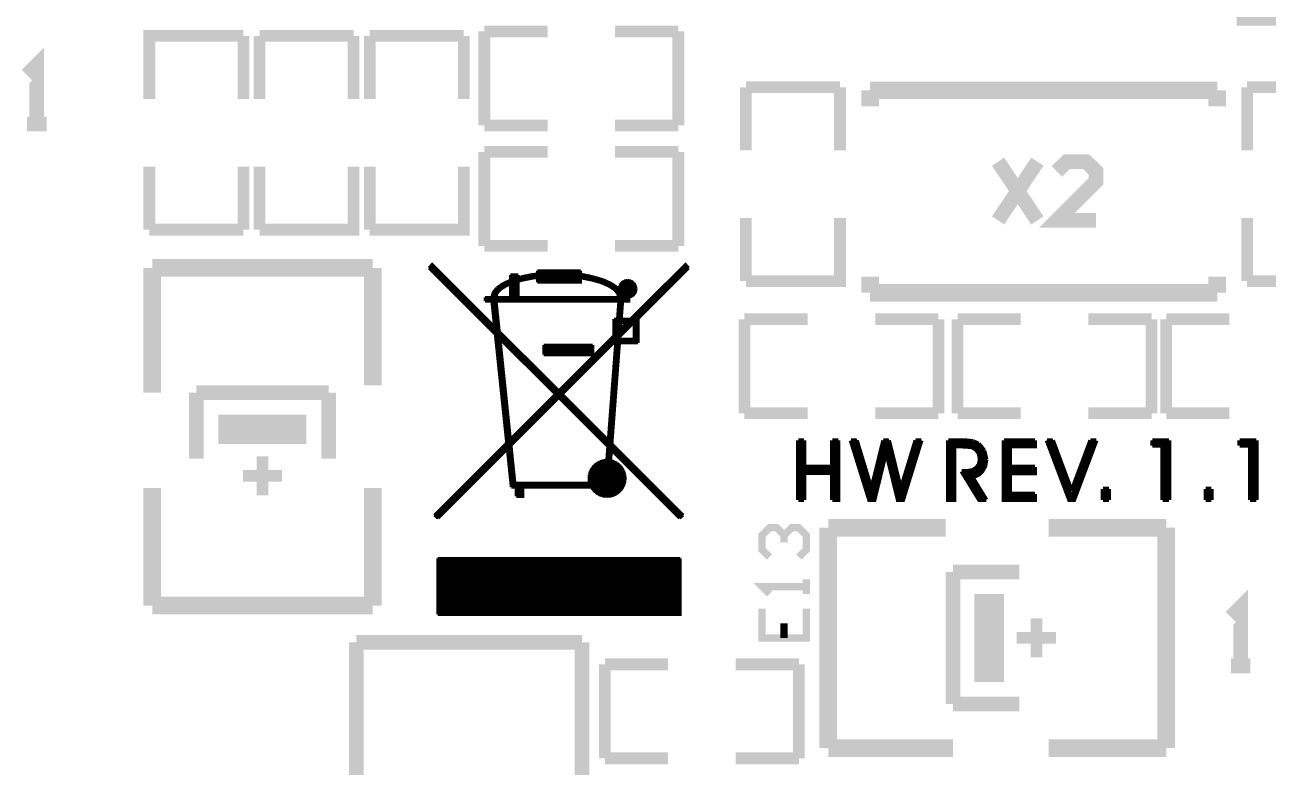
# Model space of a CAD drawing. Extents: x -0.81 to 1.58, y -0.19 to 3.
# Drawn here: x 0.213 to 1.059, y 1.047 to 1.553 of the extents above; entities that cross this region are included whole.
import ezdxf

# ---------------------------------------------------------------- set-up
doc = ezdxf.new("R2010")
doc.units = 0
doc.layers.get('0').update_dxf_attribs({"linetype": 'CONTINUOUS'})
doc.layers.add('MIKROMEDIAFORPIC32_V110_GTO', color=11, linetype='CONTINUOUS')

# ---------------------------------------------------------------- blocks, each defined once
blk = doc.blocks.new('RECTANGLE_74')
blk.add_solid([(0.03, 0.01), (0.03, -0.01), (-0.03, 0.01), (-0.03, -0.01)])
blk = doc.blocks.new('RECTANGLE_75')
blk.add_solid([(0.01, 0.03), (0.01, -0.03), (-0.01, 0.03), (-0.01, -0.03)])

msp = doc.modelspace()

# ---------------------------------------------------------------- linework, layer by layer
at = {"layer": 'MIKROMEDIAFORPIC32_V110_GTO'}
for points, const_width in [([(1.0379, 1.557), (1.0879, 1.557)], 0.01), ([(0.298, 1.502), (0.298, 1.545), (0.362, 1.545)], 0.008), ([(0.362, 1.502), (0.362, 1.545)], 0.008), ([(0.373, 1.545), (0.437, 1.545)], 0.008), ([(0.373, 1.502), (0.373, 1.545)], 0.008), ([(0.437, 1.502), (0.437, 1.545)], 0.008), ([(0.448, 1.545), (0.512, 1.545)], 0.008), ([(0.448, 1.502), (0.448, 1.545)], 0.008), ([(0.512, 1.502), (0.512, 1.545)], 0.008), ([(0.526, 1.484), (0.526, 1.548)], 0.008), ([(0.526, 1.548), (0.569, 1.548)], 0.008), ([(0.615, 1.548), (0.658, 1.548)], 0.008), ([(0.658, 1.484), (0.658, 1.548)], 0.008), ([(0.2147, 1.485), (0.2281, 1.485), (0.2214, 1.485), (0.2214, 1.525), (0.2147, 1.5183)], 0.01), ([(0.704, 1.51), (0.768, 1.51)], 0.008), ([(0.704, 1.467), (0.704, 1.51)], 0.008), ([(0.768, 1.467), (0.768, 1.51)], 0.008), ([(0.7885, 1.5079), (1.0247, 1.5079)], 0.012), ([(0.7885, 1.497), (0.7885, 1.5079)], 0.012), ([(1.0247, 1.497), (1.0247, 1.5079)], 0.012), ([(1.045, 1.51), (1.109, 1.51)], 0.008), ([(1.045, 1.467), (1.045, 1.51)], 0.008), ([(0.526, 1.484), (0.569, 1.484)], 0.008), ([(0.615, 1.484), (0.658, 1.484)], 0.008), ([(0.526, 1.466), (0.569, 1.466)], 0.008), ([(0.526, 1.402), (0.526, 1.466)], 0.008), ([(0.615, 1.466), (0.658, 1.466)], 0.008), ([(0.658, 1.402), (0.658, 1.466)], 0.008), ([(0.8756, 1.4593), (0.9023, 1.4193)], 0.01), ([(0.9023, 1.4593), (0.8756, 1.4193)], 0.01), ([(0.9423, 1.4193), (0.9156, 1.4193), (0.9423, 1.446), (0.9423, 1.4527), (0.9356, 1.4593), (0.9223, 1.4593), (0.9156, 1.4527)], 0.01), ([(0.298, 1.413), (0.298, 1.456)], 0.008), ([(0.362, 1.413), (0.362, 1.456)], 0.008), ([(0.373, 1.413), (0.437, 1.413), (0.437, 1.456)], 0.008), ([(0.373, 1.413), (0.373, 1.456)], 0.008), ([(0.448, 1.413), (0.512, 1.413), (0.512, 1.456)], 0.008), ([(0.448, 1.413), (0.448, 1.456)], 0.008), ([(0.704, 1.378), (0.768, 1.378), (0.768, 1.421)], 0.008), ([(0.704, 1.378), (0.704, 1.421)], 0.008), ([(1.045, 1.378), (1.109, 1.378), (1.109, 1.421)], 0.008), ([(1.045, 1.378), (1.045, 1.421)], 0.008), ([(0.298, 1.413), (0.362, 1.413)], 0.008), ([(0.526, 1.402), (0.569, 1.402)], 0.008), ([(0.615, 1.402), (0.658, 1.402)], 0.008), ([(0.3, 1.387), (0.45, 1.387)], 0.012), ([(0.3, 1.302), (0.3, 1.387)], 0.012), ([(0.45, 1.307), (0.45, 1.387)], 0.012), ([(0.4883, 1.3869), (0.4905, 1.3894), (0.6613, 1.2186)], 0.002), ([(0.4883, 1.3869), (0.6588, 1.2165)], 0.002), ([(0.4892, 1.388), (0.492, 1.388)], 0.002), ([(0.492, 1.2186), (0.6628, 1.3894), (0.665, 1.3869)], 0.002), ([(0.4945, 1.2165), (0.665, 1.3869)], 0.002), ([(0.6613, 1.388), (0.664, 1.388)], 0.002), ([(0.4893, 1.386), (0.494, 1.386)], 0.002), ([(0.4913, 1.384), (0.496, 1.384)], 0.002), ([(0.4933, 1.382), (0.498, 1.382)], 0.002), ([(0.4953, 1.38), (0.5, 1.38)], 0.002), ([(0.5386, 1.3763), (0.5441, 1.3788)], 0.002), ([(0.5437, 1.3669), (0.5437, 1.3822)], 0.002), ([(0.5437, 1.3669), (0.549, 1.3669), (0.549, 1.3822)], 0.002), ([(0.5437, 1.3822), (0.549, 1.3822)], 0.002), ([(0.5437, 1.3815), (0.549, 1.3815)], 0.002), ([(0.5437, 1.3795), (0.549, 1.3795)], 0.002), ([(0.5441, 1.3788), (0.5507, 1.3808)], 0.002), ([(0.546, 1.3795), (0.5557, 1.3795)], 0.002), ([(0.546, 1.377), (0.5522, 1.3787)], 0.002), ([(0.5507, 1.3808), (0.5582, 1.3824)], 0.002), ([(0.5522, 1.3787), (0.5593, 1.3801)], 0.002), ([(0.5533, 1.3815), (0.5979, 1.3815)], 0.002), ([(0.5582, 1.3824), (0.5666, 1.3834)], 0.002), ([(0.5593, 1.3801), (0.5672, 1.3809)], 0.002), ([(0.5621, 1.3772), (0.5621, 1.3851)], 0.002), ([(0.5621, 1.3772), (0.5915, 1.3772), (0.5915, 1.3851)], 0.002), ([(0.5621, 1.3851), (0.5915, 1.3851)], 0.002), ([(0.5621, 1.3841), (0.5915, 1.3841)], 0.002), ([(0.5621, 1.3821), (0.5915, 1.3821)], 0.002), ([(0.5621, 1.3801), (0.5915, 1.3801)], 0.002), ([(0.5621, 1.3781), (0.5915, 1.3781)], 0.002), ([(0.5666, 1.3834), (0.5756, 1.3837)], 0.002), ([(0.5672, 1.3809), (0.5756, 1.3812)], 0.002), ([(0.5679, 1.3835), (0.5833, 1.3835)], 0.002), ([(0.5756, 1.3837), (0.5846, 1.3834)], 0.002), ([(0.5756, 1.3812), (0.5841, 1.3809)], 0.002), ([(0.5841, 1.3809), (0.5919, 1.3801)], 0.002), ([(0.5846, 1.3834), (0.593, 1.3824)], 0.002), ([(0.5919, 1.3801), (0.599, 1.3787)], 0.002), ([(0.593, 1.3824), (0.6005, 1.3808)], 0.002), ([(0.5955, 1.3795), (0.6052, 1.3795)], 0.002), ([(0.599, 1.3787), (0.6052, 1.377)], 0.002), ([(0.6005, 1.3808), (0.6071, 1.3788)], 0.002), ([(0.6071, 1.3788), (0.6126, 1.3763)], 0.002), ([(0.6194, 1.3768), (0.6212, 1.3781)], 0.002), ([(0.6212, 1.3781), (0.6235, 1.3785)], 0.002), ([(0.6235, 1.3785), (0.6257, 1.3781)], 0.002), ([(0.6257, 1.3781), (0.6276, 1.3768)], 0.002), ([(0.6533, 1.38), (0.658, 1.38)], 0.002), ([(0.6553, 1.382), (0.66, 1.382)], 0.002), ([(0.6573, 1.384), (0.662, 1.384)], 0.002), ([(0.6593, 1.386), (0.664, 1.386)], 0.002), ([(0.7885, 1.3701), (0.7885, 1.381)], 0.012), ([(1.0247, 1.381), (1.0247, 1.3701)], 0.012), ([(0.4973, 1.378), (0.502, 1.378)], 0.002), ([(0.4993, 1.376), (0.504, 1.376)], 0.002), ([(0.5013, 1.374), (0.506, 1.374)], 0.002), ([(0.5033, 1.372), (0.508, 1.372)], 0.002), ([(0.5053, 1.37), (0.51, 1.37)], 0.002), ([(0.531, 1.3668), (0.5319, 1.3702)], 0.002), ([(0.5319, 1.3702), (0.5345, 1.3734)], 0.002), ([(0.5327, 1.3715), (0.536, 1.3715)], 0.002), ([(0.5338, 1.3668), (0.5346, 1.3697)], 0.002), ([(0.5345, 1.3734), (0.5386, 1.3763)], 0.002), ([(0.5346, 1.3735), (0.5385, 1.3735)], 0.002), ([(0.5346, 1.3697), (0.5371, 1.3724)], 0.002), ([(0.5371, 1.3724), (0.5409, 1.3748)], 0.002), ([(0.5373, 1.3755), (0.5422, 1.3755)], 0.002), ([(0.5409, 1.3748), (0.546, 1.377)], 0.002), ([(0.541, 1.3775), (0.5475, 1.3775)], 0.002), ([(0.5437, 1.3775), (0.549, 1.3775)], 0.002), ([(0.5437, 1.3755), (0.549, 1.3755)], 0.002), ([(0.5437, 1.3735), (0.549, 1.3735)], 0.002), ([(0.5437, 1.3715), (0.549, 1.3715)], 0.002), ([(0.6038, 1.3775), (0.6102, 1.3775)], 0.002), ([(0.6052, 1.377), (0.6103, 1.3748)], 0.002), ([(0.6091, 1.3755), (0.6139, 1.3755)], 0.002), ([(0.6103, 1.3748), (0.6142, 1.3724)], 0.002), ([(0.6126, 1.3763), (0.6167, 1.3734)], 0.002), ([(0.6127, 1.3735), (0.6166, 1.3735)], 0.002), ([(0.6142, 1.3724), (0.6166, 1.3697)], 0.002), ([(0.6153, 1.3715), (0.6185, 1.3715)], 0.002), ([(0.6166, 1.3697), (0.6175, 1.3668)], 0.002), ([(0.6167, 1.3734), (0.6193, 1.3702)], 0.002), ([(0.6177, 1.3727), (0.6181, 1.375)], 0.002), ([(0.6177, 1.3735), (0.6292, 1.3735)], 0.002), ([(0.6177, 1.3727), (0.6181, 1.3704), (0.6194, 1.3686), (0.6212, 1.3674), (0.6235, 1.3669), (0.6257, 1.3674), (0.6276, 1.3686), (0.6288, 1.3704), (0.6293, 1.3727)], 0.002), ([(0.6178, 1.3715), (0.6291, 1.3715)], 0.002), ([(0.6181, 1.375), (0.6194, 1.3768)], 0.002), ([(0.6184, 1.3755), (0.6286, 1.3755)], 0.002), ([(0.6193, 1.3702), (0.6202, 1.3668)], 0.002), ([(0.6202, 1.3775), (0.6267, 1.3775)], 0.002), ([(0.6276, 1.3768), (0.6288, 1.375)], 0.002), ([(0.6288, 1.375), (0.6293, 1.3727)], 0.002), ([(0.6433, 1.37), (0.648, 1.37)], 0.002), ([(0.6453, 1.372), (0.65, 1.372)], 0.002), ([(0.6473, 1.374), (0.652, 1.374)], 0.002), ([(0.6493, 1.376), (0.654, 1.376)], 0.002), ([(0.6513, 1.378), (0.656, 1.378)], 0.002), ([(0.7885, 1.3701), (1.0247, 1.3701)], 0.012), ([(0.5073, 1.368), (0.512, 1.368)], 0.002), ([(0.5093, 1.366), (0.514, 1.366)], 0.002), ([(0.5113, 1.364), (0.516, 1.364)], 0.002), ([(0.5133, 1.362), (0.518, 1.362)], 0.002), ([(0.5265, 1.3644), (0.5265, 1.3669)], 0.002), ([(0.5265, 1.3644), (0.6244, 1.3644), (0.6244, 1.3669)], 0.002), ([(0.5265, 1.3669), (0.6244, 1.3669)], 0.002), ([(0.5265, 1.3662), (0.6244, 1.3662)], 0.002), ([(0.5308, 1.3669), (0.6203, 1.3669)], 0.002), ([(0.5308, 1.3669), (0.5443, 1.2377)], 0.002), ([(0.531, 1.3675), (0.5338, 1.3675)], 0.002), ([(0.531, 1.3668), (0.5756, 1.3668)], 0.002), ([(0.531, 1.3649), (0.6202, 1.3649)], 0.002), ([(0.5313, 1.3629), (0.5341, 1.3629)], 0.002), ([(0.5315, 1.3695), (0.5345, 1.3695)], 0.002), ([(0.5338, 1.3668), (0.5756, 1.3668)], 0.002), ([(0.534, 1.3644), (0.6175, 1.3644)], 0.002), ([(0.534, 1.3644), (0.5468, 1.2405)], 0.002), ([(0.5437, 1.3695), (0.549, 1.3695)], 0.002), ([(0.5437, 1.3675), (0.549, 1.3675)], 0.002), ([(0.5468, 1.2405), (0.6081, 1.2405), (0.6175, 1.3644)], 0.002), ([(0.5756, 1.3668), (0.6175, 1.3668)], 0.002), ([(0.5756, 1.3668), (0.6202, 1.3668)], 0.002), ([(0.5805, 1.3669), (0.6203, 1.3669)], 0.002), ([(0.6106, 1.2377), (0.6203, 1.3669)], 0.002), ([(0.6168, 1.3695), (0.6197, 1.3695)], 0.002), ([(0.6174, 1.3675), (0.6202, 1.3675)], 0.002), ([(0.6174, 1.3629), (0.62, 1.3629)], 0.002), ([(0.6186, 1.3695), (0.6283, 1.3695)], 0.002), ([(0.6209, 1.3675), (0.626, 1.3675)], 0.002), ([(0.6353, 1.362), (0.64, 1.362)], 0.002), ([(0.6373, 1.364), (0.642, 1.364)], 0.002), ([(0.6393, 1.366), (0.644, 1.366)], 0.002), ([(0.6413, 1.368), (0.646, 1.368)], 0.002), ([(0.5153, 1.36), (0.52, 1.36)], 0.002), ([(0.5173, 1.358), (0.522, 1.358)], 0.002), ([(0.5193, 1.356), (0.524, 1.356)], 0.002), ([(0.5213, 1.354), (0.526, 1.354)], 0.002), ([(0.5315, 1.3609), (0.5343, 1.3609)], 0.002), ([(0.5317, 1.3589), (0.5345, 1.3589)], 0.002), ([(0.5319, 1.3569), (0.5347, 1.3569)], 0.002), ([(0.5321, 1.3549), (0.535, 1.3549)], 0.002), ([(0.5323, 1.3529), (0.5352, 1.3529)], 0.002), ([(0.6166, 1.3529), (0.6193, 1.3529)], 0.002), ([(0.6168, 1.3549), (0.6194, 1.3549)], 0.002), ([(0.6169, 1.3569), (0.6196, 1.3569)], 0.002), ([(0.6171, 1.3589), (0.6197, 1.3589)], 0.002), ([(0.6172, 1.3609), (0.6199, 1.3609)], 0.002), ([(0.6273, 1.354), (0.632, 1.354)], 0.002), ([(0.6293, 1.356), (0.634, 1.356)], 0.002), ([(0.6313, 1.358), (0.636, 1.358)], 0.002), ([(0.6333, 1.36), (0.638, 1.36)], 0.002), ([(0.703, 1.288), (0.703, 1.352)], 0.008), ([(0.703, 1.352), (0.746, 1.352)], 0.008), ([(0.792, 1.352), (0.835, 1.352)], 0.008), ([(0.835, 1.288), (0.835, 1.352)], 0.008), ([(0.848, 1.352), (0.891, 1.352)], 0.008), ([(0.848, 1.288), (0.848, 1.352)], 0.008), ([(0.937, 1.352), (0.98, 1.352)], 0.008), ([(0.98, 1.288), (0.98, 1.352)], 0.008), ([(0.99, 1.352), (1.033, 1.352)], 0.008), ([(0.99, 1.288), (0.99, 1.352)], 0.008), ([(0.5233, 1.352), (0.528, 1.352)], 0.002), ([(0.5253, 1.35), (0.53, 1.35)], 0.002), ([(0.5273, 1.348), (0.532, 1.348)], 0.002), ([(0.5293, 1.346), (0.534, 1.346)], 0.002), ([(0.5325, 1.3509), (0.5354, 1.3509)], 0.002), ([(0.5327, 1.3489), (0.5356, 1.3489)], 0.002), ([(0.5329, 1.3469), (0.5358, 1.3469)], 0.002), ([(0.5331, 1.3449), (0.536, 1.3449)], 0.002), ([(0.6141, 1.3522), (0.6306, 1.3522)], 0.002), ([(0.6141, 1.3359), (0.6141, 1.3522)], 0.002), ([(0.6141, 1.3515), (0.6306, 1.3515)], 0.002), ([(0.6141, 1.3495), (0.6169, 1.3495)], 0.002), ([(0.6141, 1.3475), (0.6169, 1.3475)], 0.002), ([(0.6141, 1.3455), (0.6169, 1.3455)], 0.002), ([(0.616, 1.3449), (0.6187, 1.3449)], 0.002), ([(0.6162, 1.3469), (0.6188, 1.3469)], 0.002), ([(0.6163, 1.3489), (0.619, 1.3489)], 0.002), ([(0.6165, 1.3509), (0.6191, 1.3509)], 0.002), ([(0.6169, 1.3497), (0.6278, 1.3497)], 0.002), ([(0.6169, 1.3384), (0.6169, 1.3497)], 0.002), ([(0.6193, 1.346), (0.624, 1.346)], 0.002), ([(0.6213, 1.348), (0.626, 1.348)], 0.002), ([(0.6233, 1.35), (0.628, 1.35)], 0.002), ([(0.6253, 1.352), (0.63, 1.352)], 0.002), ([(0.6278, 1.3384), (0.6278, 1.3497)], 0.002), ([(0.6278, 1.3495), (0.6306, 1.3495)], 0.002), ([(0.6278, 1.3475), (0.6306, 1.3475)], 0.002), ([(0.6278, 1.3455), (0.6306, 1.3455)], 0.002), ([(0.6306, 1.3359), (0.6306, 1.3522)], 0.002), ([(0.5313, 1.344), (0.536, 1.344)], 0.002), ([(0.5333, 1.3429), (0.5362, 1.3429)], 0.002), ([(0.5333, 1.342), (0.538, 1.342)], 0.002), ([(0.5335, 1.3409), (0.5364, 1.3409)], 0.002), ([(0.5338, 1.3389), (0.5366, 1.3389)], 0.002), ([(0.534, 1.3369), (0.5368, 1.3369)], 0.002), ([(0.5353, 1.34), (0.54, 1.34)], 0.002), ([(0.5373, 1.338), (0.542, 1.338)], 0.002), ([(0.5393, 1.336), (0.544, 1.336)], 0.002), ([(0.6093, 1.336), (0.614, 1.336)], 0.002), ([(0.6113, 1.338), (0.616, 1.338)], 0.002), ([(0.6133, 1.34), (0.618, 1.34)], 0.002), ([(0.6141, 1.3435), (0.6169, 1.3435)], 0.002), ([(0.6141, 1.3415), (0.6169, 1.3415)], 0.002), ([(0.6141, 1.3395), (0.6169, 1.3395)], 0.002), ([(0.6141, 1.3375), (0.6306, 1.3375)], 0.002), ([(0.6141, 1.3359), (0.6306, 1.3359)], 0.002), ([(0.6153, 1.342), (0.62, 1.342)], 0.002), ([(0.6154, 1.3369), (0.6181, 1.3369)], 0.002), ([(0.6156, 1.3389), (0.6182, 1.3389)], 0.002), ([(0.6157, 1.3409), (0.6184, 1.3409)], 0.002), ([(0.6159, 1.3429), (0.6185, 1.3429)], 0.002), ([(0.6169, 1.3384), (0.6278, 1.3384)], 0.002), ([(0.6173, 1.344), (0.622, 1.344)], 0.002), ([(0.6278, 1.3435), (0.6306, 1.3435)], 0.002), ([(0.6278, 1.3415), (0.6306, 1.3415)], 0.002), ([(0.6278, 1.3395), (0.6306, 1.3395)], 0.002), ([(0.5342, 1.3349), (0.537, 1.3349)], 0.002), ([(0.5344, 1.3329), (0.5372, 1.3329)], 0.002), ([(0.5346, 1.3309), (0.5374, 1.3309)], 0.002), ([(0.5348, 1.3289), (0.5376, 1.3289)], 0.002), ([(0.5413, 1.334), (0.546, 1.334)], 0.002), ([(0.5433, 1.332), (0.548, 1.332)], 0.002), ([(0.5453, 1.33), (0.55, 1.33)], 0.002), ([(0.5473, 1.328), (0.552, 1.328)], 0.002), ([(0.5664, 1.3278), (0.5664, 1.3345)], 0.002), ([(0.5664, 1.3278), (0.5998, 1.3278), (0.5998, 1.3345)], 0.002), ([(0.5664, 1.3345), (0.5998, 1.3345)], 0.002), ([(0.5664, 1.3329), (0.5998, 1.3329)], 0.002), ([(0.5664, 1.3309), (0.5998, 1.3309)], 0.002), ([(0.5664, 1.3289), (0.5998, 1.3289)], 0.002), ([(0.6013, 1.328), (0.606, 1.328)], 0.002), ([(0.6033, 1.33), (0.608, 1.33)], 0.002), ([(0.6053, 1.332), (0.61, 1.332)], 0.002), ([(0.6073, 1.334), (0.612, 1.334)], 0.002), ([(0.6148, 1.3289), (0.6175, 1.3289)], 0.002), ([(0.615, 1.3309), (0.6176, 1.3309)], 0.002), ([(0.6151, 1.3329), (0.6178, 1.3329)], 0.002), ([(0.6153, 1.3349), (0.6179, 1.3349)], 0.002), ([(0.535, 1.3269), (0.5379, 1.3269)], 0.002), ([(0.5352, 1.3249), (0.5381, 1.3249)], 0.002), ([(0.5354, 1.3229), (0.5383, 1.3229)], 0.002), ([(0.5356, 1.3209), (0.5385, 1.3209)], 0.002), ([(0.5358, 1.3189), (0.5387, 1.3189)], 0.002), ([(0.5493, 1.326), (0.554, 1.326)], 0.002), ([(0.5513, 1.324), (0.556, 1.324)], 0.002), ([(0.5533, 1.322), (0.558, 1.322)], 0.002), ([(0.5553, 1.32), (0.56, 1.32)], 0.002), ([(0.5933, 1.32), (0.598, 1.32)], 0.002), ([(0.5953, 1.322), (0.6, 1.322)], 0.002), ([(0.5973, 1.324), (0.602, 1.324)], 0.002), ([(0.5993, 1.326), (0.604, 1.326)], 0.002), ([(0.614, 1.3189), (0.6167, 1.3189)], 0.002), ([(0.6142, 1.3209), (0.6169, 1.3209)], 0.002), ([(0.6144, 1.3229), (0.617, 1.3229)], 0.002), ([(0.6145, 1.3249), (0.6172, 1.3249)], 0.002), ([(0.6147, 1.3269), (0.6173, 1.3269)], 0.002), ([(0.536, 1.3169), (0.5389, 1.3169)], 0.002), ([(0.5363, 1.3149), (0.5391, 1.3149)], 0.002), ([(0.5365, 1.3129), (0.5393, 1.3129)], 0.002), ([(0.5367, 1.3109), (0.5395, 1.3109)], 0.002), ([(0.5573, 1.318), (0.562, 1.318)], 0.002), ([(0.5593, 1.316), (0.564, 1.316)], 0.002), ([(0.5613, 1.314), (0.566, 1.314)], 0.002), ([(0.5633, 1.312), (0.568, 1.312)], 0.002), ([(0.5853, 1.312), (0.59, 1.312)], 0.002), ([(0.5873, 1.314), (0.592, 1.314)], 0.002), ([(0.5893, 1.316), (0.594, 1.316)], 0.002), ([(0.5913, 1.318), (0.596, 1.318)], 0.002), ([(0.6134, 1.3109), (0.6161, 1.3109)], 0.002), ([(0.6136, 1.3129), (0.6163, 1.3129)], 0.002), ([(0.6137, 1.3149), (0.6164, 1.3149)], 0.002), ([(0.6139, 1.3169), (0.6166, 1.3169)], 0.002), ([(0.33, 1.302), (0.42, 1.302)], 0.01), ([(0.33, 1.257), (0.33, 1.302)], 0.01), ([(0.42, 1.257), (0.42, 1.302)], 0.01), ([(0.5369, 1.3089), (0.5397, 1.3089)], 0.002), ([(0.5371, 1.3069), (0.5399, 1.3069)], 0.002), ([(0.5373, 1.3049), (0.5401, 1.3049)], 0.002), ([(0.5375, 1.3029), (0.5403, 1.3029)], 0.002), ([(0.5653, 1.31), (0.57, 1.31)], 0.002), ([(0.5673, 1.308), (0.572, 1.308)], 0.002), ([(0.5693, 1.306), (0.574, 1.306)], 0.002), ([(0.5713, 1.304), (0.576, 1.304)], 0.002), ([(0.5733, 1.302), (0.578, 1.302)], 0.002), ([(0.5753, 1.302), (0.58, 1.302)], 0.002), ([(0.5773, 1.304), (0.582, 1.304)], 0.002), ([(0.5793, 1.306), (0.584, 1.306)], 0.002), ([(0.5813, 1.308), (0.586, 1.308)], 0.002), ([(0.5833, 1.31), (0.588, 1.31)], 0.002), ([(0.6128, 1.3029), (0.6155, 1.3029)], 0.002), ([(0.613, 1.3049), (0.6157, 1.3049)], 0.002), ([(0.6131, 1.3069), (0.6158, 1.3069)], 0.002), ([(0.6133, 1.3089), (0.616, 1.3089)], 0.002), ([(0.5377, 1.3009), (0.5405, 1.3009)], 0.002), ([(0.5379, 1.2989), (0.5408, 1.2989)], 0.002), ([(0.5381, 1.2969), (0.541, 1.2969)], 0.002), ([(0.5383, 1.2949), (0.5412, 1.2949)], 0.002), ([(0.5673, 1.294), (0.572, 1.294)], 0.002), ([(0.5693, 1.296), (0.574, 1.296)], 0.002), ([(0.5713, 1.298), (0.576, 1.298)], 0.002), ([(0.5733, 1.3), (0.578, 1.3)], 0.002), ([(0.5753, 1.3), (0.58, 1.3)], 0.002), ([(0.5773, 1.298), (0.582, 1.298)], 0.002), ([(0.5793, 1.296), (0.584, 1.296)], 0.002), ([(0.5813, 1.294), (0.586, 1.294)], 0.002), ([(0.6122, 1.2949), (0.6149, 1.2949)], 0.002), ([(0.6124, 1.2969), (0.6151, 1.2969)], 0.002), ([(0.6125, 1.2989), (0.6152, 1.2989)], 0.002), ([(0.6127, 1.3009), (0.6154, 1.3009)], 0.002), ([(0.5385, 1.2929), (0.5414, 1.2929)], 0.002), ([(0.5388, 1.2909), (0.5416, 1.2909)], 0.002), ([(0.539, 1.2889), (0.5418, 1.2889)], 0.002), ([(0.5392, 1.2869), (0.542, 1.2869)], 0.002), ([(0.5593, 1.286), (0.564, 1.286)], 0.002), ([(0.5613, 1.288), (0.566, 1.288)], 0.002), ([(0.5633, 1.29), (0.568, 1.29)], 0.002), ([(0.5653, 1.292), (0.57, 1.292)], 0.002), ([(0.5833, 1.292), (0.588, 1.292)], 0.002), ([(0.5853, 1.29), (0.59, 1.29)], 0.002), ([(0.5873, 1.288), (0.592, 1.288)], 0.002), ([(0.5893, 1.286), (0.594, 1.286)], 0.002), ([(0.6116, 1.2869), (0.6143, 1.2869)], 0.002), ([(0.6118, 1.2889), (0.6145, 1.2889)], 0.002), ([(0.6119, 1.2909), (0.6146, 1.2909)], 0.002), ([(0.6121, 1.2929), (0.6148, 1.2929)], 0.002), ([(0.703, 1.288), (0.746, 1.288)], 0.008), ([(0.792, 1.288), (0.835, 1.288)], 0.008), ([(0.848, 1.288), (0.891, 1.288)], 0.008), ([(0.937, 1.288), (0.98, 1.288)], 0.008), ([(0.99, 1.288), (1.033, 1.288)], 0.008), ([(0.5394, 1.2849), (0.5422, 1.2849)], 0.002), ([(0.5396, 1.2829), (0.5424, 1.2829)], 0.002), ([(0.5398, 1.2809), (0.5426, 1.2809)], 0.002), ([(0.54, 1.2789), (0.5428, 1.2789)], 0.002), ([(0.5402, 1.2769), (0.543, 1.2769)], 0.002), ([(0.5513, 1.278), (0.556, 1.278)], 0.002), ([(0.5533, 1.28), (0.558, 1.28)], 0.002), ([(0.5553, 1.282), (0.56, 1.282)], 0.002), ([(0.5573, 1.284), (0.562, 1.284)], 0.002), ([(0.5913, 1.284), (0.596, 1.284)], 0.002), ([(0.5933, 1.282), (0.598, 1.282)], 0.002), ([(0.5953, 1.28), (0.6, 1.28)], 0.002), ([(0.5973, 1.278), (0.602, 1.278)], 0.002), ([(0.6109, 1.2769), (0.6136, 1.2769)], 0.002), ([(0.611, 1.2789), (0.6137, 1.2789)], 0.002), ([(0.6112, 1.2809), (0.6139, 1.2809)], 0.002), ([(0.6113, 1.2829), (0.614, 1.2829)], 0.002), ([(0.6115, 1.2849), (0.6142, 1.2849)], 0.002), ([(0.5404, 1.2749), (0.5432, 1.2749)], 0.002), ([(0.5406, 1.2729), (0.5434, 1.2729)], 0.002), ([(0.5408, 1.2709), (0.5436, 1.2709)], 0.002), ([(0.541, 1.2689), (0.5439, 1.2689)], 0.002), ([(0.5433, 1.27), (0.548, 1.27)], 0.002), ([(0.5453, 1.272), (0.55, 1.272)], 0.002), ([(0.5473, 1.274), (0.552, 1.274)], 0.002), ([(0.5493, 1.276), (0.554, 1.276)], 0.002), ([(0.5993, 1.276), (0.604, 1.276)], 0.002), ([(0.6013, 1.274), (0.606, 1.274)], 0.002), ([(0.6033, 1.272), (0.608, 1.272)], 0.002), ([(0.6053, 1.27), (0.61, 1.27)], 0.002), ([(0.6103, 1.2689), (0.613, 1.2689)], 0.002), ([(0.6104, 1.2709), (0.6131, 1.2709)], 0.002), ([(0.6106, 1.2729), (0.6133, 1.2729)], 0.002), ([(0.6107, 1.2749), (0.6134, 1.2749)], 0.002), ([(0.7396, 1.2695), (0.7436, 1.2695)], 0.003), ([(0.7396, 1.229), (0.7396, 1.2695)], 0.003), ([(0.7396, 1.269), (0.7436, 1.269)], 0.003), ([(0.7436, 1.2514), (0.7436, 1.2695)], 0.003), ([(0.7628, 1.229), (0.7668, 1.229), (0.7668, 1.2695)], 0.003), ([(0.7628, 1.2695), (0.7668, 1.2695)], 0.003), ([(0.7628, 1.2514), (0.7628, 1.2695)], 0.003), ([(0.7628, 1.269), (0.7668, 1.269)], 0.003), ([(0.7754, 1.2695), (0.7793, 1.2695)], 0.003), ([(0.7754, 1.2695), (0.788, 1.229), (0.7913, 1.229), (0.7994, 1.262), (0.8075, 1.229), (0.8108, 1.229), (0.8233, 1.2695)], 0.003), ([(0.7755, 1.269), (0.7795, 1.269)], 0.003), ([(0.7793, 1.2695), (0.7894, 1.2363)], 0.003), ([(0.7894, 1.2363), (0.7976, 1.2695)], 0.003), ([(0.7974, 1.269), (0.8013, 1.269)], 0.003), ([(0.7976, 1.2695), (0.8012, 1.2695)], 0.003), ([(0.8012, 1.2695), (0.8094, 1.2363)], 0.003), ([(0.8094, 1.2363), (0.8195, 1.2695)], 0.003), ([(0.8193, 1.269), (0.8232, 1.269)], 0.003), ([(0.8195, 1.2695), (0.8233, 1.2695)], 0.003), ([(0.8417, 1.2695), (0.8526, 1.2695)], 0.003), ([(0.8417, 1.2695), (0.8417, 1.229), (0.8456, 1.229), (0.8456, 1.2655)], 0.003), ([(0.8417, 1.269), (0.8582, 1.269)], 0.003), ([(0.8526, 1.2695), (0.8584, 1.2689)], 0.003), ([(0.8584, 1.2689), (0.8623, 1.2672)], 0.003), ([(0.8796, 1.2695), (0.9006, 1.2695)], 0.003), ([(0.8796, 1.2695), (0.8796, 1.229), (0.9006, 1.229), (0.9006, 1.233)], 0.003), ([(0.8796, 1.269), (0.9006, 1.269)], 0.003), ([(0.8836, 1.2514), (0.8836, 1.2655), (0.9006, 1.2655), (0.9006, 1.2695)], 0.003), ([(0.9088, 1.2695), (0.9241, 1.229), (0.9272, 1.229), (0.9424, 1.2695)], 0.003), ([(0.9088, 1.2695), (0.9128, 1.2695)], 0.003), ([(0.909, 1.269), (0.913, 1.269)], 0.003), ([(0.9128, 1.2695), (0.9256, 1.235)], 0.003), ([(0.9256, 1.235), (0.9385, 1.2695)], 0.003), ([(0.9383, 1.269), (0.9423, 1.269)], 0.003), ([(0.9385, 1.2695), (0.9424, 1.2695)], 0.003), ([(0.9806, 1.2695), (0.9919, 1.2695)], 0.003), ([(0.9806, 1.266), (0.9806, 1.2695)], 0.003), ([(0.9806, 1.269), (0.9919, 1.269)], 0.003), ([(0.9919, 1.229), (0.9919, 1.2695)], 0.003), ([(1.04, 1.2695), (1.0513, 1.2695)], 0.003), ([(1.04, 1.266), (1.04, 1.2695)], 0.003), ([(1.04, 1.269), (1.0513, 1.269)], 0.003), ([(1.0513, 1.229), (1.0513, 1.2695)], 0.003), ([(0.375, 1.232), (0.375, 1.2587)], 0.008), ([(0.5333, 1.26), (0.538, 1.26)], 0.002), ([(0.5353, 1.262), (0.54, 1.262)], 0.002), ([(0.5373, 1.264), (0.542, 1.264)], 0.002), ([(0.5393, 1.266), (0.544, 1.266)], 0.002), ([(0.5413, 1.268), (0.546, 1.268)], 0.002), ([(0.5413, 1.2669), (0.5441, 1.2669)], 0.002), ([(0.5415, 1.2649), (0.5443, 1.2649)], 0.002), ([(0.5417, 1.2629), (0.5445, 1.2629)], 0.002), ([(0.5419, 1.2609), (0.5447, 1.2609)], 0.002), ([(0.6073, 1.268), (0.612, 1.268)], 0.002), ([(0.6093, 1.266), (0.614, 1.266)], 0.002), ([(0.6096, 1.2609), (0.6123, 1.2609)], 0.002), ([(0.6098, 1.2629), (0.6125, 1.2629)], 0.002), ([(0.6099, 1.2649), (0.6127, 1.2649)], 0.002), ([(0.6101, 1.2669), (0.6128, 1.2669)], 0.002), ([(0.6113, 1.264), (0.616, 1.264)], 0.002), ([(0.6133, 1.262), (0.618, 1.262)], 0.002), ([(0.6153, 1.26), (0.62, 1.26)], 0.002), ([(0.7396, 1.266), (0.7436, 1.266)], 0.003), ([(0.7396, 1.263), (0.7436, 1.263)], 0.003), ([(0.7396, 1.26), (0.7436, 1.26)], 0.003), ([(0.7628, 1.266), (0.7668, 1.266)], 0.003), ([(0.7628, 1.263), (0.7668, 1.263)], 0.003), ([(0.7628, 1.26), (0.7668, 1.26)], 0.003), ([(0.7765, 1.266), (0.7804, 1.266)], 0.003), ([(0.7774, 1.263), (0.7813, 1.263)], 0.003), ([(0.7783, 1.26), (0.7822, 1.26)], 0.003), ([(0.7952, 1.26), (0.7989, 1.26)], 0.003), ([(0.796, 1.263), (0.8028, 1.263)], 0.003), ([(0.7967, 1.266), (0.8021, 1.266)], 0.003), ([(0.7999, 1.26), (0.8035, 1.26)], 0.003), ([(0.8166, 1.26), (0.8204, 1.26)], 0.003), ([(0.8175, 1.263), (0.8213, 1.263)], 0.003), ([(0.8184, 1.266), (0.8223, 1.266)], 0.003), ([(0.8417, 1.266), (0.8637, 1.266)], 0.003), ([(0.8417, 1.263), (0.8456, 1.263)], 0.003), ([(0.8417, 1.26), (0.8456, 1.26)], 0.003), ([(0.8456, 1.2655), (0.8515, 1.2655), (0.8575, 1.2651), (0.8604, 1.2635), (0.8626, 1.2605), (0.8633, 1.2566)], 0.003), ([(0.8609, 1.263), (0.8659, 1.263)], 0.003), ([(0.8623, 1.2672), (0.8661, 1.2626)], 0.003), ([(0.8627, 1.26), (0.8671, 1.26)], 0.003), ([(0.8661, 1.2626), (0.8675, 1.2566)], 0.003), ([(0.8796, 1.266), (0.9006, 1.266)], 0.003), ([(0.8796, 1.263), (0.8836, 1.263)], 0.003), ([(0.8796, 1.26), (0.8836, 1.26)], 0.003), ([(0.9101, 1.266), (0.9141, 1.266)], 0.003), ([(0.9113, 1.263), (0.9152, 1.263)], 0.003), ([(0.9124, 1.26), (0.9163, 1.26)], 0.003), ([(0.9349, 1.26), (0.9389, 1.26)], 0.003), ([(0.936, 1.263), (0.94, 1.263)], 0.003), ([(0.9372, 1.266), (0.9411, 1.266)], 0.003), ([(0.9806, 1.266), (0.9876, 1.266)], 0.003), ([(0.9876, 1.229), (0.9876, 1.266)], 0.003), ([(0.9876, 1.266), (0.9919, 1.266)], 0.003), ([(0.9876, 1.263), (0.9919, 1.263)], 0.003), ([(0.9876, 1.26), (0.9919, 1.26)], 0.003), ([(1.04, 1.266), (1.0471, 1.266)], 0.003), ([(1.0471, 1.229), (1.0471, 1.266)], 0.003), ([(1.0471, 1.266), (1.0513, 1.266)], 0.003), ([(1.0471, 1.263), (1.0513, 1.263)], 0.003), ([(1.0471, 1.26), (1.0513, 1.26)], 0.003), ([(0.5253, 1.252), (0.53, 1.252)], 0.002), ([(0.5273, 1.254), (0.532, 1.254)], 0.002), ([(0.5293, 1.256), (0.534, 1.256)], 0.002), ([(0.5313, 1.258), (0.536, 1.258)], 0.002), ([(0.5421, 1.2589), (0.5449, 1.2589)], 0.002), ([(0.5423, 1.2569), (0.5451, 1.2569)], 0.002), ([(0.5425, 1.2549), (0.5453, 1.2549)], 0.002), ([(0.5427, 1.2529), (0.5455, 1.2529)], 0.002), ([(0.5993, 1.2506), (0.6008, 1.2524)], 0.002), ([(0.5997, 1.2512), (0.6193, 1.2512)], 0.002), ([(0.6008, 1.2524), (0.6026, 1.2539)], 0.002), ([(0.6016, 1.2532), (0.6173, 1.2532)], 0.002), ([(0.6026, 1.2539), (0.6047, 1.255)], 0.002), ([(0.6047, 1.255), (0.607, 1.2558)], 0.002), ([(0.6051, 1.2552), (0.6139, 1.2552)], 0.002), ([(0.607, 1.2558), (0.6095, 1.256)], 0.002), ([(0.609, 1.2529), (0.6118, 1.2529)], 0.002), ([(0.6092, 1.2549), (0.6119, 1.2549)], 0.002), ([(0.6093, 1.2569), (0.6121, 1.2569)], 0.002), ([(0.6095, 1.2589), (0.6122, 1.2589)], 0.002), ([(0.6095, 1.256), (0.612, 1.2558)], 0.002), ([(0.612, 1.2558), (0.6143, 1.255)], 0.002), ([(0.6143, 1.255), (0.6164, 1.2539)], 0.002), ([(0.6164, 1.2539), (0.6182, 1.2524)], 0.002), ([(0.6173, 1.258), (0.622, 1.258)], 0.002), ([(0.6182, 1.2524), (0.6197, 1.2506)], 0.002), ([(0.6193, 1.256), (0.624, 1.256)], 0.002), ([(0.6213, 1.254), (0.626, 1.254)], 0.002), ([(0.6233, 1.252), (0.628, 1.252)], 0.002), ([(0.7396, 1.257), (0.7436, 1.257)], 0.003), ([(0.7396, 1.254), (0.7436, 1.254)], 0.003), ([(0.7396, 1.251), (0.7668, 1.251)], 0.003), ([(0.7436, 1.2514), (0.7628, 1.2514)], 0.003), ([(0.7628, 1.257), (0.7668, 1.257)], 0.003), ([(0.7628, 1.254), (0.7668, 1.254)], 0.003), ([(0.7793, 1.257), (0.7831, 1.257)], 0.003), ([(0.7802, 1.254), (0.784, 1.254)], 0.003), ([(0.7811, 1.251), (0.7849, 1.251)], 0.003), ([(0.793, 1.251), (0.7967, 1.251)], 0.003), ([(0.7937, 1.254), (0.7974, 1.254)], 0.003), ([(0.7945, 1.257), (0.7982, 1.257)], 0.003), ([(0.8006, 1.257), (0.8043, 1.257)], 0.003), ([(0.8014, 1.254), (0.805, 1.254)], 0.003), ([(0.8021, 1.251), (0.8057, 1.251)], 0.003), ([(0.8138, 1.251), (0.8176, 1.251)], 0.003), ([(0.8147, 1.254), (0.8186, 1.254)], 0.003), ([(0.8157, 1.257), (0.8195, 1.257)], 0.003), ([(0.8417, 1.257), (0.8456, 1.257)], 0.003), ([(0.8417, 1.254), (0.8456, 1.254)], 0.003), ([(0.8417, 1.251), (0.8456, 1.251)], 0.003), ([(0.8578, 1.2448), (0.8598, 1.2452), (0.8616, 1.2459), (0.8633, 1.247), (0.8648, 1.2485), (0.8668, 1.2523), (0.8675, 1.2566)], 0.003), ([(0.8581, 1.2491), (0.8609, 1.2508)], 0.003), ([(0.8609, 1.2508), (0.8627, 1.2534)], 0.003), ([(0.8611, 1.251), (0.8663, 1.251)], 0.003), ([(0.8627, 1.2534), (0.8633, 1.2566)], 0.003), ([(0.8629, 1.254), (0.8673, 1.254)], 0.003), ([(0.8633, 1.257), (0.8675, 1.257)], 0.003), ([(0.8796, 1.257), (0.8836, 1.257)], 0.003), ([(0.8796, 1.254), (0.8836, 1.254)], 0.003), ([(0.8796, 1.251), (0.9006, 1.251)], 0.003), ([(0.8836, 1.233), (0.8836, 1.2473), (0.9006, 1.2473), (0.9006, 1.2514)], 0.003), ([(0.8836, 1.2514), (0.9006, 1.2514)], 0.003), ([(0.9135, 1.257), (0.9174, 1.257)], 0.003), ([(0.9147, 1.254), (0.9186, 1.254)], 0.003), ([(0.9158, 1.251), (0.9197, 1.251)], 0.003), ([(0.9316, 1.251), (0.9355, 1.251)], 0.003), ([(0.9327, 1.254), (0.9366, 1.254)], 0.003), ([(0.9338, 1.257), (0.9377, 1.257)], 0.003), ([(0.9876, 1.257), (0.9919, 1.257)], 0.003), ([(0.9876, 1.254), (0.9919, 1.254)], 0.003), ([(0.9876, 1.251), (0.9919, 1.251)], 0.003), ([(1.0471, 1.257), (1.0513, 1.257)], 0.003), ([(1.0471, 1.254), (1.0513, 1.254)], 0.003), ([(1.0471, 1.251), (1.0513, 1.251)], 0.003), ([(0.3617, 1.2453), (0.3883, 1.2453)], 0.008), ([(0.5173, 1.244), (0.522, 1.244)], 0.002), ([(0.5193, 1.246), (0.524, 1.246)], 0.002), ([(0.5213, 1.248), (0.526, 1.248)], 0.002), ([(0.5233, 1.25), (0.528, 1.25)], 0.002), ([(0.5429, 1.2509), (0.5457, 1.2509)], 0.002), ([(0.5431, 1.2489), (0.5459, 1.2489)], 0.002), ([(0.5433, 1.2469), (0.5461, 1.2469)], 0.002), ([(0.5435, 1.2449), (0.5463, 1.2449)], 0.002), ([(0.5438, 1.2429), (0.5466, 1.2429)], 0.002), ([(0.5972, 1.2437), (0.5974, 1.2462)], 0.002), ([(0.5972, 1.2452), (0.6217, 1.2452)], 0.002), ([(0.5972, 1.2437), (0.5974, 1.2412), (0.5981, 1.2389), (0.5993, 1.2368), (0.6008, 1.235), (0.6026, 1.2335), (0.6047, 1.2323), (0.607, 1.2316), (0.6095, 1.2314), (0.612, 1.2316), (0.6143, 1.2323), (0.6164, 1.2335), (0.6182, 1.235), (0.6197, 1.2368), (0.6208, 1.2389), (0.6216, 1.2412), (0.6218, 1.2437)], 0.002), ([(0.5972, 1.2432), (0.6218, 1.2432)], 0.002), ([(0.5974, 1.2462), (0.5981, 1.2485)], 0.002), ([(0.5977, 1.2472), (0.6213, 1.2472)], 0.002), ([(0.5981, 1.2485), (0.5993, 1.2506)], 0.002), ([(0.5984, 1.2492), (0.6205, 1.2492)], 0.002), ([(0.6083, 1.2429), (0.611, 1.2429)], 0.002), ([(0.6084, 1.2449), (0.6112, 1.2449)], 0.002), ([(0.6086, 1.2469), (0.6113, 1.2469)], 0.002), ([(0.6087, 1.2489), (0.6114, 1.2489)], 0.002), ([(0.6089, 1.2509), (0.6116, 1.2509)], 0.002), ([(0.6197, 1.2506), (0.6208, 1.2485)], 0.002), ([(0.6208, 1.2485), (0.6216, 1.2462)], 0.002), ([(0.6216, 1.2462), (0.6218, 1.2437)], 0.002), ([(0.6253, 1.25), (0.63, 1.25)], 0.002), ([(0.6273, 1.248), (0.632, 1.248)], 0.002), ([(0.6293, 1.246), (0.634, 1.246)], 0.002), ([(0.6313, 1.244), (0.636, 1.244)], 0.002), ([(0.7396, 1.248), (0.7668, 1.248)], 0.003), ([(0.7396, 1.245), (0.7436, 1.245)], 0.003), ([(0.7436, 1.229), (0.7436, 1.2475), (0.7628, 1.2475)], 0.003), ([(0.7628, 1.229), (0.7628, 1.2475)], 0.003), ([(0.7628, 1.245), (0.7668, 1.245)], 0.003), ([(0.7821, 1.248), (0.7858, 1.248)], 0.003), ([(0.783, 1.245), (0.7867, 1.245)], 0.003), ([(0.7915, 1.245), (0.7952, 1.245)], 0.003), ([(0.7923, 1.248), (0.7959, 1.248)], 0.003), ([(0.8029, 1.248), (0.8065, 1.248)], 0.003), ([(0.8036, 1.245), (0.8072, 1.245)], 0.003), ([(0.812, 1.245), (0.8158, 1.245)], 0.003), ([(0.8129, 1.248), (0.8167, 1.248)], 0.003), ([(0.8417, 1.248), (0.8456, 1.248)], 0.003), ([(0.8417, 1.245), (0.8456, 1.245)], 0.003), ([(0.8508, 1.2485), (0.8546, 1.2485)], 0.003), ([(0.8508, 1.2485), (0.8628, 1.229), (0.8675, 1.229)], 0.003), ([(0.8511, 1.248), (0.8643, 1.248)], 0.003), ([(0.853, 1.245), (0.859, 1.245)], 0.003), ([(0.8546, 1.2485), (0.8581, 1.2491)], 0.003), ([(0.8578, 1.2448), (0.8675, 1.229)], 0.003), ([(0.8796, 1.248), (0.9006, 1.248)], 0.003), ([(0.8796, 1.245), (0.8836, 1.245)], 0.003), ([(0.9169, 1.248), (0.9208, 1.248)], 0.003), ([(0.9181, 1.245), (0.9219, 1.245)], 0.003), ([(0.9293, 1.245), (0.9332, 1.245)], 0.003), ([(0.9304, 1.248), (0.9344, 1.248)], 0.003), ([(0.9876, 1.248), (0.9919, 1.248)], 0.003), ([(0.9876, 1.245), (0.9919, 1.245)], 0.003), ([(1.0471, 1.248), (1.0513, 1.248)], 0.003), ([(1.0471, 1.245), (1.0513, 1.245)], 0.003), ([(0.3, 1.157), (0.3, 1.237)], 0.012), ([(0.45, 1.237), (0.45, 1.157)], 0.012), ([(0.5093, 1.236), (0.514, 1.236)], 0.002), ([(0.5113, 1.238), (0.516, 1.238)], 0.002), ([(0.5133, 1.24), (0.518, 1.24)], 0.002), ([(0.5153, 1.242), (0.52, 1.242)], 0.002), ([(0.544, 1.2409), (0.5468, 1.2409)], 0.002), ([(0.5442, 1.2389), (0.6107, 1.2389)], 0.002), ([(0.5443, 1.2377), (0.6106, 1.2377)], 0.002), ([(0.5477, 1.2314), (0.5477, 1.2377)], 0.002), ([(0.5477, 1.2314), (0.5521, 1.2314), (0.5521, 1.2377)], 0.002), ([(0.5477, 1.2377), (0.5521, 1.2377)], 0.002), ([(0.5477, 1.236), (0.5521, 1.236)], 0.002), ([(0.5974, 1.2412), (0.6216, 1.2412)], 0.002), ([(0.598, 1.2392), (0.621, 1.2392)], 0.002), ([(0.599, 1.2372), (0.62, 1.2372)], 0.002), ([(0.6005, 1.2352), (0.6184, 1.2352)], 0.002), ([(0.6081, 1.2409), (0.6108, 1.2409)], 0.002), ([(0.6333, 1.242), (0.638, 1.242)], 0.002), ([(0.6353, 1.24), (0.64, 1.24)], 0.002), ([(0.6373, 1.238), (0.642, 1.238)], 0.002), ([(0.6393, 1.236), (0.644, 1.236)], 0.002), ([(0.7396, 1.242), (0.7436, 1.242)], 0.003), ([(0.7396, 1.239), (0.7436, 1.239)], 0.003), ([(0.7396, 1.236), (0.7436, 1.236)], 0.003), ([(0.7628, 1.242), (0.7668, 1.242)], 0.003), ([(0.7628, 1.239), (0.7668, 1.239)], 0.003), ([(0.7628, 1.236), (0.7668, 1.236)], 0.003), ([(0.7839, 1.242), (0.7877, 1.242)], 0.003), ([(0.7849, 1.239), (0.7886, 1.239)], 0.003), ([(0.7858, 1.236), (0.793, 1.236)], 0.003), ([(0.79, 1.239), (0.7937, 1.239)], 0.003), ([(0.7908, 1.242), (0.7945, 1.242)], 0.003), ([(0.8043, 1.242), (0.808, 1.242)], 0.003), ([(0.8051, 1.239), (0.8087, 1.239)], 0.003), ([(0.8058, 1.236), (0.813, 1.236)], 0.003), ([(0.8102, 1.239), (0.8139, 1.239)], 0.003), ([(0.8111, 1.242), (0.8148, 1.242)], 0.003), ([(0.8417, 1.242), (0.8456, 1.242)], 0.003), ([(0.8417, 1.239), (0.8456, 1.239)], 0.003), ([(0.8417, 1.236), (0.8456, 1.236)], 0.003), ([(0.8548, 1.242), (0.8595, 1.242)], 0.003), ([(0.8567, 1.239), (0.8614, 1.239)], 0.003), ([(0.8585, 1.236), (0.8632, 1.236)], 0.003), ([(0.8796, 1.242), (0.8836, 1.242)], 0.003), ([(0.8796, 1.239), (0.8836, 1.239)], 0.003), ([(0.8796, 1.236), (0.8836, 1.236)], 0.003), ([(0.9192, 1.242), (0.923, 1.242)], 0.003), ([(0.9203, 1.239), (0.9241, 1.239)], 0.003), ([(0.9215, 1.236), (0.9252, 1.236)], 0.003), ([(0.926, 1.236), (0.9298, 1.236)], 0.003), ([(0.9271, 1.239), (0.931, 1.239)], 0.003), ([(0.9282, 1.242), (0.9321, 1.242)], 0.003), ([(0.947, 1.2364), (0.951, 1.2364)], 0.003), ([(0.947, 1.229), (0.947, 1.2364)], 0.003), ([(0.947, 1.236), (0.951, 1.236)], 0.003), ([(0.951, 1.229), (0.951, 1.2364)], 0.003), ([(0.9876, 1.242), (0.9919, 1.242)], 0.003), ([(0.9876, 1.239), (0.9919, 1.239)], 0.003), ([(0.9876, 1.236), (0.9919, 1.236)], 0.003), ([(1.0169, 1.2364), (1.0208, 1.2364)], 0.003), ([(1.0169, 1.229), (1.0169, 1.2364)], 0.003), ([(1.0169, 1.236), (1.0208, 1.236)], 0.003), ([(1.0208, 1.229), (1.0208, 1.2364)], 0.003), ([(1.0471, 1.242), (1.0513, 1.242)], 0.003), ([(1.0471, 1.239), (1.0513, 1.239)], 0.003), ([(1.0471, 1.236), (1.0513, 1.236)], 0.003), ([(0.4993, 1.226), (0.504, 1.226)], 0.002), ([(0.5013, 1.228), (0.506, 1.228)], 0.002), ([(0.5033, 1.23), (0.508, 1.23)], 0.002), ([(0.5053, 1.232), (0.51, 1.232)], 0.002), ([(0.5073, 1.234), (0.512, 1.234)], 0.002), ([(0.5477, 1.234), (0.5521, 1.234)], 0.002), ([(0.5477, 1.232), (0.5521, 1.232)], 0.002), ([(0.603, 1.2332), (0.6159, 1.2332)], 0.002), ([(0.6413, 1.234), (0.646, 1.234)], 0.002), ([(0.6433, 1.232), (0.648, 1.232)], 0.002), ([(0.6453, 1.23), (0.65, 1.23)], 0.002), ([(0.6473, 1.228), (0.652, 1.228)], 0.002), ([(0.6493, 1.226), (0.654, 1.226)], 0.002), ([(0.7396, 1.233), (0.7436, 1.233)], 0.003), ([(0.7396, 1.23), (0.7436, 1.23)], 0.003), ([(0.7396, 1.229), (0.7436, 1.229)], 0.003), ([(0.7628, 1.233), (0.7668, 1.233)], 0.003), ([(0.7628, 1.23), (0.7668, 1.23)], 0.003), ([(0.7867, 1.233), (0.7922, 1.233)], 0.003), ([(0.7877, 1.23), (0.7915, 1.23)], 0.003), ([(0.8065, 1.233), (0.812, 1.233)], 0.003), ([(0.8073, 1.23), (0.8111, 1.23)], 0.003), ([(0.8417, 1.233), (0.8456, 1.233)], 0.003), ([(0.8417, 1.23), (0.8456, 1.23)], 0.003), ([(0.8604, 1.233), (0.8651, 1.233)], 0.003), ([(0.8622, 1.23), (0.8669, 1.23)], 0.003), ([(0.8796, 1.233), (0.8836, 1.233)], 0.003), ([(0.8796, 1.23), (0.9006, 1.23)], 0.003), ([(0.8836, 1.233), (0.9006, 1.233)], 0.003), ([(0.9226, 1.233), (0.9287, 1.233)], 0.003), ([(0.9237, 1.23), (0.9276, 1.23)], 0.003), ([(0.947, 1.233), (0.951, 1.233)], 0.003), ([(0.947, 1.23), (0.951, 1.23)], 0.003), ([(0.947, 1.229), (0.951, 1.229)], 0.003), ([(0.9876, 1.233), (0.9919, 1.233)], 0.003), ([(0.9876, 1.23), (0.9919, 1.23)], 0.003), ([(0.9876, 1.229), (0.9919, 1.229)], 0.003), ([(1.0169, 1.233), (1.0208, 1.233)], 0.003), ([(1.0169, 1.23), (1.0208, 1.23)], 0.003), ([(1.0169, 1.229), (1.0208, 1.229)], 0.003), ([(1.0471, 1.233), (1.0513, 1.233)], 0.003), ([(1.0471, 1.23), (1.0513, 1.23)], 0.003), ([(1.0471, 1.229), (1.0513, 1.229)], 0.003), ([(0.492, 1.2186), (0.4945, 1.2165)], 0.002), ([(0.4927, 1.218), (0.496, 1.218)], 0.002), ([(0.4933, 1.22), (0.498, 1.22)], 0.002), ([(0.4953, 1.222), (0.5, 1.222)], 0.002), ([(0.4973, 1.224), (0.502, 1.224)], 0.002), ([(0.6513, 1.224), (0.656, 1.224)], 0.002), ([(0.6533, 1.222), (0.658, 1.222)], 0.002), ([(0.6553, 1.22), (0.66, 1.22)], 0.002), ([(0.6573, 1.218), (0.6605, 1.218)], 0.002), ([(0.6588, 1.2165), (0.6613, 1.2186)], 0.002), ([(0.72, 1.19), (0.715, 1.195), (0.715, 1.205), (0.72, 1.21), (0.725, 1.21), (0.73, 1.205), (0.73, 1.2), (0.73, 1.205), (0.735, 1.21), (0.74, 1.21), (0.745, 1.205), (0.745, 1.195), (0.74, 1.19)], 0.005), ([(0.76, 1.21), (0.76, 1.06)], 0.012), ([(0.76, 1.21), (0.84, 1.21)], 0.012), ([(0.91, 1.21), (0.99, 1.21)], 0.012), ([(0.99, 1.06), (0.99, 1.21)], 0.012), ([(0.4942, 1.151), (0.4942, 1.1891)], 0.002), ([(0.4942, 1.151), (0.6593, 1.151), (0.6593, 1.1891)], 0.002), ([(0.4942, 1.1891), (0.6593, 1.1891)], 0.002), ([(0.4942, 1.1884), (0.6593, 1.1884)], 0.002), ([(0.4942, 1.1864), (0.6593, 1.1864)], 0.002), ([(0.4942, 1.1844), (0.6593, 1.1844)], 0.002), ([(0.845, 1.18), (0.845, 1.09)], 0.01), ([(0.845, 1.18), (0.89, 1.18)], 0.01), ([(0.4942, 1.1824), (0.6593, 1.1824)], 0.002), ([(0.4942, 1.1804), (0.6593, 1.1804)], 0.002), ([(0.4942, 1.1784), (0.6593, 1.1784)], 0.002), ([(0.4942, 1.1764), (0.6593, 1.1764)], 0.002), ([(0.745, 1.165), (0.745, 1.175), (0.745, 1.17), (0.715, 1.17), (0.72, 1.165)], 0.005), ([(0.4942, 1.1744), (0.6593, 1.1744)], 0.002), ([(0.4942, 1.1724), (0.6593, 1.1724)], 0.002), ([(0.4942, 1.1704), (0.6593, 1.1704)], 0.002), ([(0.4942, 1.1684), (0.6593, 1.1684)], 0.002), ([(1.034, 1.116), (1.0473, 1.116), (1.0407, 1.116), (1.0407, 1.156), (1.034, 1.1493)], 0.01), ([(0.3, 1.157), (0.45, 1.157)], 0.012), ([(0.4942, 1.1664), (0.6593, 1.1664)], 0.002), ([(0.4942, 1.1644), (0.6593, 1.1644)], 0.002), ([(0.4942, 1.1624), (0.6593, 1.1624)], 0.002), ([(0.4942, 1.1604), (0.6593, 1.1604)], 0.002), ([(0.4942, 1.1584), (0.6593, 1.1584)], 0.002), ([(0.4942, 1.1564), (0.6593, 1.1564)], 0.002), ([(0.4942, 1.1544), (0.6593, 1.1544)], 0.002), ([(0.4942, 1.1524), (0.6593, 1.1524)], 0.002), ([(0.715, 1.155), (0.715, 1.135), (0.745, 1.135), (0.745, 1.155)], 0.005), ([(0.9017, 1.1217), (0.9017, 1.1483)], 0.008), ([(0.73, 1.135), (0.73, 1.145)], 0.005), ([(0.4389, 1.1319), (0.5925, 1.1319)], 0.01), ([(0.4389, 0.8966), (0.4389, 1.1319)], 0.01), ([(0.5925, 1.1319), (0.5925, 0.9219)], 0.01), ([(0.915, 1.135), (0.8883, 1.135)], 0.008), ([(0.608, 1.117), (0.651, 1.117)], 0.008), ([(0.608, 1.053), (0.608, 1.117)], 0.008), ([(0.697, 1.117), (0.74, 1.117)], 0.008), ([(0.74, 1.053), (0.74, 1.117)], 0.008), ([(0.845, 1.09), (0.89, 1.09)], 0.01), ([(0.76, 1.06), (0.845, 1.06)], 0.012), ([(0.91, 1.06), (0.99, 1.06)], 0.012), ([(0.608, 1.053), (0.651, 1.053)], 0.008), ([(0.697, 1.053), (0.74, 1.053)], 0.008)]:
    msp.add_lwpolyline(points, dxfattribs=dict(at, const_width=const_width))

# ---------------------------------------------------------------- block references
for name, p in [('RECTANGLE_74', (0.3749, 1.277)), ('RECTANGLE_75', (0.8695, 1.135))]:
    msp.add_blockref(name, p, dxfattribs=at)

doc.saveas('drawing.dxf')
